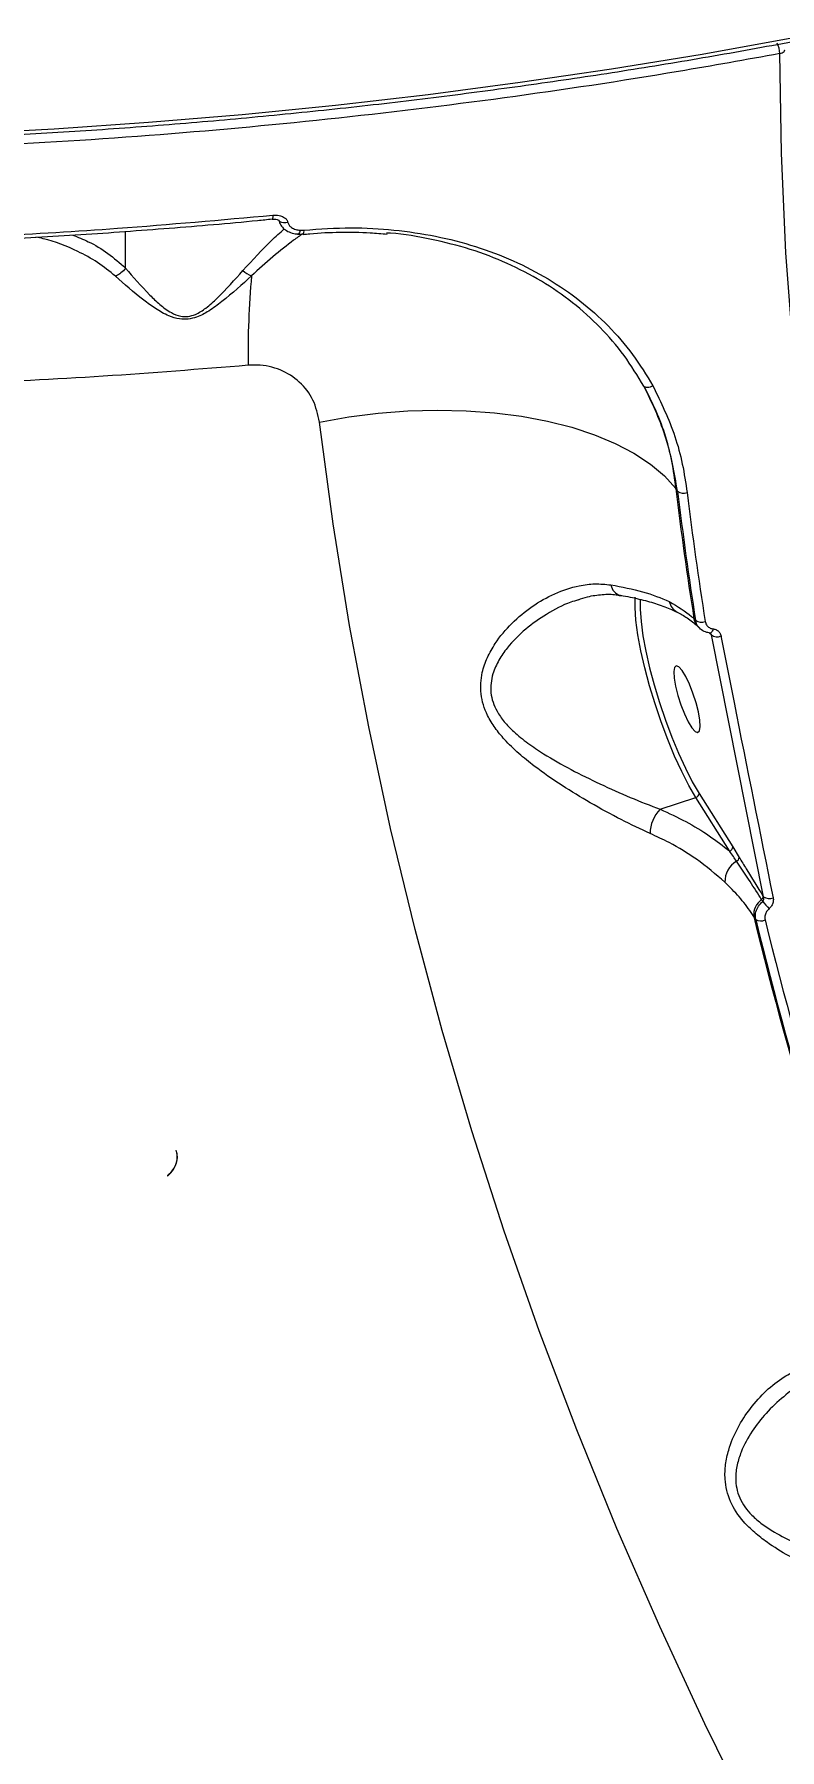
# Model space of a CAD drawing. Header units: millimetres. Extents: x -6523 to 7556, y -5559 to 6101.
# Drawn here: x 1524.2 to 1619.8, y -1665.7 to -1445.6 of the extents above; entities that cross this region are included whole.
import ezdxf

# ---------------------------------------------------------------- set-up
doc = ezdxf.new("R2010")
doc.units = ezdxf.units.MM
for name, color, linetype in [('DIKOM_ОБЪЕКТ', 7, 'Continuous'), ('DIKOM_РАЗМЕР_ЗОНА', 7, 'Continuous'), ('DIKOM_РАЗМЕР_ОБЪЕКТА', 7, 'Continuous')]:
    doc.layers.add(name, color=color, linetype=linetype)
doc.styles.add('style1', font='arial.ttf', dxfattribs={"width": 0.8})
doc.dimstyles.new('1-50', dxfattribs={"dimtxt": 300, "dimasz": 200, "dimexe": 100, "dimexo": 0, "dimgap": 100, "dimtad": 1, "dimtxsty": 'style1', "dimcen": 200, "dimclrd": 7, "dimclre": 7, "dimclrt": 7, "dimadec": 1, "dimazin": 2, "dimtfac": 1, "dimtmove": 0, "dimatfit": 2, "dimfxl": 0, "dimlwd": 25, "dimlwe": 18, "dimarcsym": 0})

# ---------------------------------------------------------------- blocks, each defined once
blk = doc.blocks.new('*D10')
at = {"layer": 'Defpoints', "color": 0, "transparency": 16777216}
for p in [(-1823.23, 4314.24), (3842.01, -3170.82), (6537.88, -3170.82)]:
    blk.add_point(p, dxfattribs=at)
at = {"layer": 'DIKOM_РАЗМЕР_ОБЪЕКТА', "color": 7, "lineweight": 18, "transparency": 16777216}
for p, q in [((-1823.23, 4314.24), (6637.88, 4314.24)), ((3842.01, -3170.82), (6637.88, -3170.82))]:
    blk.add_line(p, q, dxfattribs=at)
at = {"layer": 'DIKOM_РАЗМЕР_ОБЪЕКТА', "color": 7, "lineweight": 25, "transparency": 16777216}
blk.add_line((6537.88, 3914.24), (6537.88, -2770.82), dxfattribs=at)
at = {"layer": 'DIKOM_РАЗМЕР_ОБЪЕКТА', "color": 7, "transparency": 16777216}
for points in [[(6471.22, 3914.24), (6604.55, 3914.24), (6537.88, 4314.24)], [(6471.22, -2770.82), (6604.55, -2770.82), (6537.88, -3170.82)]]:
    blk.add_solid(points, dxfattribs=at)
at = {"layer": 'DIKOM_РАЗМЕР_ОБЪЕКТА', "color": 7, "transparency": 16777216, "insert": (6304.71, 207.11), "char_height": 300, "attachment_point": 5, "rotation": 90, "style": 'style1'}
blk.add_mtext('7500', dxfattribs=at)
blk = doc.blocks.new('*D11')
at = {"layer": 'Defpoints', "color": 0, "transparency": 16777216}
for p in [(-5022.71, -299.32), (4115.33, -1753.09), (4115.33, -4391.39)]:
    blk.add_point(p, dxfattribs=at)
at = {"layer": 'DIKOM_РАЗМЕР_ОБЪЕКТА', "color": 7, "lineweight": 18, "transparency": 16777216}
for p, q in [((-5022.71, -299.32), (-5022.71, -4491.39)), ((4115.33, -1753.09), (4115.33, -4491.39))]:
    blk.add_line(p, q, dxfattribs=at)
at = {"layer": 'DIKOM_РАЗМЕР_ОБЪЕКТА', "color": 7, "lineweight": 25, "transparency": 16777216}
blk.add_line((-4622.71, -4391.39), (3715.33, -4391.39), dxfattribs=at)
at = {"layer": 'DIKOM_РАЗМЕР_ОБЪЕКТА', "color": 7, "transparency": 16777216}
for points in [[(-4622.71, -4324.73), (-4622.71, -4458.06), (-5022.71, -4391.39)], [(3715.33, -4324.73), (3715.33, -4458.06), (4115.33, -4391.39)]]:
    blk.add_solid(points, dxfattribs=at)
at = {"layer": 'DIKOM_РАЗМЕР_ОБЪЕКТА', "color": 7, "transparency": 16777216, "insert": (-175.12, -4158.22), "char_height": 300, "attachment_point": 5, "style": 'style1'}
blk.add_mtext('9150', dxfattribs=at)
blk = doc.blocks.new('*D12')
at = {"layer": 'Defpoints', "color": 0, "transparency": 16777216}
for p in [(-6522.71, -395.62), (6102.86, -1877.31), (6102.86, -5458.89)]:
    blk.add_point(p, dxfattribs=at)
at = {"layer": 'DIKOM_РАЗМЕР_ЗОНА', "color": 7, "lineweight": 18, "transparency": 16777216}
for p, q in [((-6522.71, -395.62), (-6522.71, -5558.89)), ((6102.86, -1877.31), (6102.86, -5558.89))]:
    blk.add_line(p, q, dxfattribs=at)
at = {"layer": 'DIKOM_РАЗМЕР_ЗОНА', "color": 7, "lineweight": 25, "transparency": 16777216}
blk.add_line((-6122.71, -5458.89), (5702.86, -5458.89), dxfattribs=at)
at = {"layer": 'DIKOM_РАЗМЕР_ЗОНА', "color": 7, "transparency": 16777216}
for points in [[(-6122.71, -5392.23), (-6122.71, -5525.56), (-6522.71, -5458.89)], [(5702.86, -5392.23), (5702.86, -5525.56), (6102.86, -5458.89)]]:
    blk.add_solid(points, dxfattribs=at)
at = {"layer": 'DIKOM_РАЗМЕР_ЗОНА', "color": 7, "transparency": 16777216, "insert": (78.38, -5225.72), "char_height": 300, "attachment_point": 5, "style": 'style1'}
blk.add_mtext('12600', dxfattribs=at)
blk = doc.blocks.new('*D13')
at = {"layer": 'Defpoints', "color": 0, "transparency": 16777216}
for p in [(-2358.18, 6101.03), (4341.71, -4605.15), (7455.88, -4605.15)]:
    blk.add_point(p, dxfattribs=at)
at = {"layer": 'DIKOM_РАЗМЕР_ЗОНА', "color": 7, "lineweight": 18, "transparency": 16777216}
for p, q in [((-2358.18, 6101.03), (7555.88, 6101.03)), ((4341.71, -4605.15), (7555.88, -4605.15))]:
    blk.add_line(p, q, dxfattribs=at)
at = {"layer": 'DIKOM_РАЗМЕР_ЗОНА', "color": 7, "lineweight": 25, "transparency": 16777216}
blk.add_line((7455.88, 5701.03), (7455.88, -4205.15), dxfattribs=at)
at = {"layer": 'DIKOM_РАЗМЕР_ЗОНА', "color": 7, "transparency": 16777216}
for points in [[(7389.22, 5701.03), (7522.55, 5701.03), (7455.88, 6101.03)], [(7389.22, -4205.15), (7522.55, -4205.15), (7455.88, -4605.15)]]:
    blk.add_solid(points, dxfattribs=at)
at = {"layer": 'DIKOM_РАЗМЕР_ЗОНА', "color": 7, "transparency": 16777216, "insert": (7222.71, 375.61), "char_height": 300, "attachment_point": 5, "rotation": 90, "style": 'style1'}
blk.add_mtext('10700', dxfattribs=at)

msp = doc.modelspace()

# ---------------------------------------------------------------- linework, layer by layer
at = {"layer": 'DIKOM_ОБЪЕКТ', "color": 7, "linetype": 'Continuous', "lineweight": 15}
for p, q in [((1535.923, -1475.608), (1535.923, -1470.882)), ((1558.303, -1470.738), (1558.806, -1470.73)), ((1606.724, -1504.214), (1606.497, -1503.897)), ((1608.831, -1520.581), (1609.041, -1520.783)), ((1609.425, -1521.682), (1609.605, -1521.855)), ((1610.958, -1522.563), (1610.803, -1522.413)), ((1611.072, -1522.674), (1610.958, -1522.563)), ((1617.764, -1556.277), (1611.072, -1522.674)), ((1604.507, -1545.035), (1609.082, -1543.523)), ((1613.387, -1550.385), (1609.082, -1543.523)), ((1609.497, -1542.992), (1613.801, -1549.853)), ((1613.801, -1549.853), (1614.635, -1551.208)), ((1617.718, -1556.203), (1617.764, -1556.277)), ((1616.751, -1559.167), (1616.501, -1558.778)), ((1541.298, -1592.007), (1541.313, -1592.098))]:
    msp.add_line(p, q, dxfattribs=at)
at = {"layer": 'DIKOM_ОБЪЕКТ', "color": 7, "linetype": 'Continuous', "lineweight": 15, "flags": 128}
for points in [[(1514.643, -1458.375), (1526.766, -1457.723), (1538.847, -1456.891), (1550.877, -1455.878), (1562.844, -1454.686), (1574.739, -1453.316), (1586.552, -1451.768), (1598.273, -1450.045), (1609.891, -1448.147), (1621.398, -1446.076), (1632.784, -1443.834)], [(1619.829, -1448.083), (1620.006, -1448.04), (1620.163, -1447.979), (1620.295, -1447.904), (1620.395, -1447.817), (1620.46, -1447.721), (1620.488, -1447.621), (1620.489, -1447.598)], [(1701.028, -1710.305), (1693.669, -1698.617), (1686.636, -1686.798), (1679.935, -1674.856), (1673.569, -1662.799), (1667.542, -1650.635), (1661.859, -1638.372), (1656.524, -1626.017), (1651.539, -1613.579), (1646.908, -1601.066), (1642.635, -1588.487), (1638.721, -1575.849), (1635.17, -1563.161), (1631.984, -1550.43), (1629.165, -1537.667), (1626.715, -1524.878), (1624.634, -1512.072), (1622.926, -1499.257), (1621.591, -1486.443), (1620.629, -1473.637), (1620.042, -1460.848), (1619.829, -1448.083)], [(1554.81, -1468.816), (1554.807, -1468.975), (1554.797, -1469.109), (1554.78, -1469.212), (1554.757, -1469.28), (1554.729, -1469.31), (1554.718, -1469.312)], [(1556.742, -1469.745), (1556.462, -1469.793), (1556.19, -1469.797), (1555.947, -1469.756), (1555.753, -1469.675), (1555.623, -1469.558), (1555.573, -1469.444)], [(1558.303, -1470.738), (1558.261, -1470.905), (1558.213, -1471.045), (1558.16, -1471.149), (1558.105, -1471.215), (1558.05, -1471.238), (1558.046, -1471.238)], [(1558.711, -1471.228), (1558.695, -1471.226), (1558.694, -1471.226)], [(1603.568, -1490.715), (1603.397, -1490.802), (1603.222, -1490.869), (1603.048, -1490.913), (1602.883, -1490.933), (1602.732, -1490.928), (1602.601, -1490.898), (1602.495, -1490.845), (1602.417, -1490.769)], [(1560.802, -1495.35), (1564.55, -1494.7), (1568.34, -1494.227), (1572.137, -1493.935), (1575.907, -1493.828), (1579.615, -1493.905), (1583.226, -1494.166), (1586.709, -1494.61), (1590.031, -1495.231), (1593.162, -1496.025), (1596.074, -1496.983), (1598.74, -1498.098), (1601.136, -1499.359), (1603.24, -1500.754), (1605.032, -1502.271), (1606.497, -1503.897)], [(1616.36, -1674.766), (1610.238, -1662.371), (1604.437, -1649.883), (1598.96, -1637.31), (1593.81, -1624.657), (1588.989, -1611.934), (1584.5, -1599.145), (1580.346, -1586.298), (1576.528, -1573.401), (1573.049, -1560.46), (1569.912, -1547.483), (1567.117, -1534.476), (1564.666, -1521.447), (1562.56, -1508.403), (1560.802, -1495.35)], [(1609.082, -1543.523), (1608.182, -1541.979), (1607.265, -1540.195), (1606.353, -1538.211), (1605.465, -1536.07), (1604.621, -1533.818), (1603.839, -1531.506), (1603.137, -1529.184), (1602.53, -1526.903), (1602.03, -1524.713), (1601.65, -1522.661), (1601.397, -1520.792), (1601.277, -1519.148), (1601.288, -1517.842)], [(1601.938, -1518.086), (1601.928, -1519.356), (1602.044, -1520.95), (1602.29, -1522.762), (1602.658, -1524.751), (1603.143, -1526.876), (1603.732, -1529.088), (1604.413, -1531.339), (1605.171, -1533.581), (1605.989, -1535.764), (1606.85, -1537.84), (1607.734, -1539.764), (1608.623, -1541.494), (1609.497, -1542.992)], [(1610.858, -1522.447), (1610.83, -1522.44), (1610.767, -1522.4)], [(1611.29, -1521.889), (1611.238, -1522.042), (1611.177, -1522.175), (1611.111, -1522.285), (1611.041, -1522.369), (1610.969, -1522.424), (1610.898, -1522.448), (1610.858, -1522.447)], [(1610.918, -1522.458), (1610.939, -1522.501), (1610.958, -1522.563)], [(1609.396, -1532.543), (1609.1, -1531.363), (1608.709, -1530.144), (1608.254, -1528.986), (1607.774, -1527.982), (1607.306, -1527.214), (1606.888, -1526.744), (1606.555, -1526.61), (1606.333, -1526.823), (1606.241, -1527.365), (1606.285, -1528.193), (1606.463, -1529.24), (1606.759, -1530.42), (1607.15, -1531.639), (1607.605, -1532.797), (1608.085, -1533.801), (1608.553, -1534.569), (1608.971, -1535.039), (1609.304, -1535.173), (1609.526, -1534.96), (1609.618, -1534.418), (1609.574, -1533.59), (1609.396, -1532.543)]]:
    msp.add_lwpolyline(points, dxfattribs=at)
at = {"layer": 'DIKOM_ОБЪЕКТ', "color": 7, "linetype": 'Continuous', "lineweight": 15}
for centre, radius, start, end in [((1617.125, -1448.055), 2.704, 359.40086, 29.0357), ((1558.159, -1470.865), 0.661, 326.70739, 11.82485), ((1553.378, -1473.206), 3.629, 228.4482, 248.97015), ((1663.746, -1486.549), 112.113, 174.90566, 180.7794), ((2069.529, -1447.631), 466.438, 186.92838, 188.99789), ((1607.519, -1503.174), 1.309, 232.60996, 289.66852), ((2068.544, -1448.089), 465.218, 186.92919, 188.9898), ((2068.568, -1448.427), 463.997, 186.92939, 188.9908), ((1599.81, -1515.985), 1.649, 189.08438, 255.64579), ((1607.573, -1518.01), 1.943, 191.24627, 243.01521), ((1610.879, -1520.187), 2.086, 190.89413, 225.79688), ((1609.799, -1519.735), 1.294, 234.1481, 291.44343), ((1611.799, -1521.642), 1.262, 234.82937, 293.45691), ((1608.942, -1542.987), 0.555, 284.65088, 359.44802), ((1607.524, -1548.115), 4.311, 134.41446, 180.36985), ((1613.246, -1549.848), 0.555, 284.66943, 359.44193), ((1614.099, -1551.198), 0.536, 291.00494, 358.8952), ((1615.918, -1554.366), 3.124, 121.38808, 180.54401), ((1618.902, -1558.588), 2.409, 125.23046, 184.53143), ((1617.232, -1556.223), 0.486, 305.20603, 2.34689), ((1629.568, -1547.309), 15.261, 218.70683, 223.35121), ((1618.469, -1555.185), 1.299, 237.13685, 293.55387), ((2100.073, -1440.745), 497.769, 193.71685, 200.69438), ((1617.421, -1558.101), 1.259, 237.82159, 295.56691), ((2100.047, -1441.06), 497.519, 193.73264, 200.67869), ((2100.165, -1441.399), 496.39, 193.73257, 200.67885)]:
    msp.add_arc(centre, radius, start, end, dxfattribs=at)
for points, knots in [([(1619.829, -1448.083), (1615.507, -1448.863), (1603.865, -1450.963), (1584.559, -1453.863), (1561.895, -1456.614), (1538.744, -1458.728), (1515.174, -1460.18), (1491.256, -1460.947), (1467.518, -1461.012), (1444.037, -1460.391), (1420.883, -1459.116), (1397.678, -1457.165), (1374.503, -1454.517), (1351.441, -1451.163), (1328.999, -1447.177), (1307.241, -1442.589), (1286.212, -1437.438), (1265.568, -1431.641), (1245.402, -1425.192), (1225.796, -1418.095), (1207.181, -1410.508), (1189.598, -1402.469), (1173.064, -1394.023), (1157.31, -1385.034), (1142.426, -1375.51), (1128.486, -1365.471), (1115.796, -1355.138), (1104.37, -1344.554), (1094.2, -1333.766), (1085.099, -1322.599), (1077.219, -1311.069), (1071.203, -1300.704), (1068.401, -1294.163), (1067.321, -1291.641)], [0, 0, 0, 0, 0.0192582, 0.0518831, 0.0845332, 0.117158, 0.1507303, 0.1843303, 0.2179029, 0.2505276, 0.2831773, 0.3158024, 0.3493748, 0.3829745, 0.4165472, 0.449172, 0.4818217, 0.5144468, 0.5480193, 0.5816191, 0.6151914, 0.6478161, 0.6804664, 0.7130911, 0.7466635, 0.7802634, 0.8138358, 0.8464606, 0.8791105, 0.9117353, 0.9453077, 0.9789074, 1, 1, 1, 1]), ([(1478.123, -1459.724), (1480.144, -1459.717), (1486.003, -1459.696), (1495.698, -1459.538), (1507.197, -1459.196), (1518.673, -1458.689), (1530.118, -1458.021), (1541.523, -1457.191), (1552.88, -1456.2), (1564.18, -1455.049), (1575.414, -1453.738), (1586.575, -1452.269), (1597.653, -1450.643), (1608.641, -1448.861), (1619.531, -1446.924), (1630.313, -1444.833), (1640.98, -1442.592), (1651.524, -1440.199), (1661.937, -1437.659), (1672.212, -1434.972), (1682.339, -1432.141), (1692.313, -1429.167), (1702.125, -1426.054), (1711.768, -1422.802), (1721.235, -1419.416), (1730.518, -1415.896), (1739.612, -1412.246), (1748.508, -1408.469), (1757.2, -1404.566), (1765.682, -1400.542), (1773.947, -1396.399), (1781.989, -1392.14), (1789.802, -1387.769), (1797.38, -1383.288), (1804.717, -1378.701), (1811.809, -1374.012), (1818.648, -1369.223), (1825.231, -1364.338), (1831.552, -1359.361), (1837.606, -1354.296), (1843.389, -1349.147), (1848.896, -1343.917), (1854.124, -1338.61), (1859.067, -1333.231), (1863.723, -1327.782), (1868.087, -1322.27), (1872.157, -1316.697), (1875.927, -1311.068), (1879.402, -1305.388), (1882.555, -1299.658), (1884.893, -1295.039), (1886.07, -1292.319), (1886.409, -1291.536)], [0, 0, 0, 0, 0.0107552, 0.0311878, 0.0516215, 0.0720552, 0.0924884, 0.1129222, 0.1333561, 0.15379, 0.1742241, 0.1946587, 0.215093, 0.2355279, 0.2559631, 0.2763984, 0.2968343, 0.3172703, 0.3377071, 0.358144, 0.3785814, 0.3990192, 0.4194577, 0.4398966, 0.4603357, 0.4807758, 0.5012164, 0.5216576, 0.5420996, 0.5625417, 0.5829848, 0.6034285, 0.6238725, 0.6443172, 0.664762, 0.6852075, 0.705653, 0.7260988, 0.7465444, 0.7669897, 0.7874344, 0.8078782, 0.8283208, 0.8487617, 0.8692001, 0.8896363, 0.9100693, 0.9304984, 0.9509232, 0.9713434, 0.9917579, 1, 1, 1, 1]), ([(1551.643, -1488.074), (1545.459, -1488.574), (1533.082, -1489.574), (1514.339, -1490.489), (1495.527, -1490.975), (1476.423, -1490.985), (1457.069, -1490.504), (1437.508, -1489.509), (1418.056, -1488.012), (1398.211, -1485.957), (1378.042, -1483.29), (1357.631, -1479.972), (1337.399, -1476.045), (1317.428, -1471.498), (1297.795, -1466.33), (1278.955, -1460.66), (1260.953, -1454.522), (1243.816, -1447.958), (1227.241, -1440.852), (1211.313, -1433.206), (1196.108, -1425.032), (1181.961, -1416.521), (1168.936, -1407.698), (1157.748, -1399.305), (1151.335, -1393.684), (1148.518, -1391.215)], [0, 0, 0, 0, 0.0398965, 0.0798412, 0.1197855, 0.1596822, 0.2012148, 0.2428019, 0.2843884, 0.3259212, 0.3710795, 0.4162723, 0.4614304, 0.5079075, 0.5544226, 0.6008996, 0.645908, 0.6909519, 0.7359602, 0.7822822, 0.8286423, 0.8749638, 0.9198659, 0.9648023, 1, 1, 1, 1]), ([(1493.035, -1472.853), (1493.935, -1472.841), (1498.685, -1472.773), (1507.266, -1472.489), (1518.751, -1471.995), (1530.174, -1471.329), (1541.538, -1470.491), (1549.719, -1469.811), (1554.096, -1469.362), (1554.717, -1469.298)], [0, 0, 0, 0, 0.0434548, 0.2294765, 0.4150585, 0.5999942, 0.7844999, 0.9694035, 1, 1, 1, 1]), ([(1493.055, -1472.382), (1493.721, -1472.369), (1497.052, -1472.301), (1505.713, -1472.068), (1519.015, -1471.512), (1536.302, -1470.472), (1548.187, -1469.409), (1554.81, -1468.816)], [0, 0, 0, 0, 0.0321575, 0.1607925, 0.4182845, 0.6757731, 1, 1, 1, 1]), ([(1554.72, -1469.329), (1554.828, -1469.316), (1555.061, -1469.29), (1555.342, -1469.352), (1555.519, -1469.428), (1555.586, -1469.485), (1555.585, -1469.483), (1555.584, -1469.482)], [0, 0, 0, 0, 0.2676485, 0.5808198, 0.7754598, 0.9137677, 1, 1, 1, 1]), ([(1554.81, -1468.816), (1554.88, -1468.811), (1555.215, -1468.786), (1555.754, -1468.848), (1556.283, -1469.085), (1556.618, -1469.388), (1556.701, -1469.626), (1556.742, -1469.745)], [0, 0, 0, 0, 0.0843157, 0.4026432, 0.6518303, 0.8255233, 1, 1, 1, 1]), ([(1555.574, -1469.443), (1555.575, -1469.447), (1555.589, -1469.68), (1555.813, -1470.106), (1556.269, -1470.631), (1556.919, -1471.004), (1557.53, -1471.209), (1557.93, -1471.21), (1558.047, -1471.211)], [0, 0, 0, 0, 0.0033124, 0.2132073, 0.4209454, 0.6437495, 0.8957899, 1, 1, 1, 1]), ([(1556.742, -1469.745), (1556.786, -1469.869), (1556.872, -1470.116), (1557.225, -1470.434), (1557.709, -1470.663), (1558.115, -1470.714), (1558.303, -1470.738)], [0, 0, 0, 0, 0.2096793, 0.4181608, 0.7298501, 1, 1, 1, 1]), ([(1534.628, -1476.648), (1533.876, -1476.031), (1532.374, -1474.798), (1529.283, -1473.168), (1526.639, -1472.071), (1524.744, -1471.696), (1524.431, -1471.634)], [0, 0, 0, 0, 0.2549678, 0.510082, 0.9188864, 1, 1, 1, 1]), ([(1529.144, -1471.36), (1529.817, -1471.629), (1531.4, -1472.263), (1533.696, -1473.65), (1535.178, -1474.953), (1535.923, -1475.608)], [0, 0, 0, 0, 0.268991, 0.6328297, 1, 1, 1, 1]), ([(1550.971, -1475.922), (1552.216, -1474.564), (1554.067, -1472.545), (1555.726, -1471.063), (1556.27, -1470.577)], [0, 0, 0, 0, 0.6725096, 1, 1, 1, 1]), ([(1558.681, -1471.169), (1558.283, -1471.449), (1557.078, -1472.298), (1554.838, -1474.095), (1552.996, -1475.761), (1552.076, -1476.594)], [0, 0, 0, 0, 0.1978001, 0.5994687, 1, 1, 1, 1]), ([(1557.878, -1471.223), (1558.029, -1471.239), (1558.305, -1471.269), (1558.582, -1471.218), (1558.708, -1471.196)], [0, 0, 0, 0, 0.5484087, 1, 1, 1, 1]), ([(1558.701, -1471.289), (1558.985, -1471.256), (1560.569, -1471.069), (1563.447, -1470.982), (1566.771, -1470.99), (1568.763, -1471.179), (1569.491, -1471.248)], [0, 0, 0, 0, 0.0780393, 0.4348155, 0.7934229, 1, 1, 1, 1]), ([(1558.806, -1470.73), (1560.83, -1470.59), (1564.723, -1470.322), (1570.382, -1470.643), (1575.729, -1471.435), (1580.856, -1472.75), (1585.689, -1474.586), (1590.18, -1476.915), (1594.274, -1479.709), (1597.894, -1482.968), (1601.067, -1486.61), (1602.735, -1489.348), (1603.568, -1490.715)], [0, 0, 0, 0, 0.1070819, 0.205972, 0.3051851, 0.4040783, 0.5033358, 0.6029182, 0.7021792, 0.8013486, 0.9008323, 1, 1, 1, 1]), ([(1602.417, -1490.769), (1601.603, -1489.428), (1599.971, -1486.742), (1596.866, -1483.166), (1593.325, -1479.966), (1589.319, -1477.219), (1584.925, -1474.935), (1580.199, -1473.118), (1575.172, -1471.869), (1571.548, -1471.208), (1569.579, -1471.114), (1569.41, -1471.106)], [0, 0, 0, 0, 0.1235477, 0.247487, 0.3710315, 0.4945677, 0.618497, 0.7420268, 0.8649951, 0.9883615, 1, 1, 1, 1]), ([(1535.92, -1475.62), (1535.733, -1475.833), (1535.39, -1476.226), (1534.91, -1476.522), (1534.666, -1476.631), (1534.628, -1476.648)], [0, 0, 0, 0, 0.499507, 0.9205792, 1, 1, 1, 1]), ([(1552.076, -1476.594), (1550.855, -1477.709), (1549.167, -1479.252), (1546.741, -1481.068), (1545.266, -1481.864), (1543.946, -1482.197), (1542.687, -1482.166), (1541.235, -1481.697), (1539.732, -1480.817), (1537.337, -1479.057), (1535.776, -1477.669), (1534.628, -1476.648)], [0, 0, 0, 0, 0.2311209, 0.3196835, 0.3914196, 0.4367137, 0.4822463, 0.5456899, 0.6388349, 0.7342133, 1, 1, 1, 1]), ([(1535.923, -1475.608), (1535.923, -1475.609), (1535.923, -1475.612), (1535.922, -1475.617), (1535.92, -1475.619), (1535.92, -1475.62)], [0, 0, 0, 0, 0.3927724, 0.7806162, 1, 1, 1, 1]), ([(1535.92, -1475.62), (1535.921, -1475.621), (1536.884, -1476.722), (1538.237, -1478.299), (1540.263, -1480.275), (1541.557, -1481.239), (1542.823, -1481.796), (1543.939, -1481.858), (1545.106, -1481.51), (1546.377, -1480.666), (1548.48, -1478.74), (1549.921, -1477.11), (1550.971, -1475.922)], [0, 0, 0, 0, 0.0003168, 0.2742229, 0.3691427, 0.463546, 0.5235462, 0.5648662, 0.6061838, 0.674724, 0.7630188, 1, 1, 1, 1]), ([(1560.802, -1495.35), (1560.586, -1494.381), (1560.159, -1492.466), (1558.349, -1490.129), (1555.871, -1488.535), (1553.466, -1487.985), (1552.039, -1488.055), (1551.643, -1488.074)], [0, 0, 0, 0, 0.2385198, 0.4713375, 0.696796, 0.9159932, 1, 1, 1, 1]), ([(1602.417, -1490.769), (1603.388, -1492.798), (1604.859, -1495.871), (1606.013, -1500.361), (1606.336, -1502.718), (1606.497, -1503.897)], [0, 0, 0, 0, 0.4927815, 0.7463923, 1, 1, 1, 1]), ([(1606.724, -1504.214), (1606.316, -1501.879), (1605.698, -1498.343), (1604.044, -1493.928), (1602.959, -1491.822), (1602.417, -1490.769)], [0, 0, 0, 0, 0.4928111, 0.7464036, 1, 1, 1, 1]), ([(1603.568, -1490.715), (1604.594, -1492.829), (1606.148, -1496.033), (1607.404, -1500.716), (1607.775, -1503.176), (1607.96, -1504.407)], [0, 0, 0, 0, 0.4927657, 0.7463807, 1, 1, 1, 1]), ([(1603.213, -1548.142), (1601.992, -1547.573), (1599.503, -1546.412), (1595.643, -1544.294), (1591.867, -1542.006), (1588.784, -1539.877), (1586.326, -1537.88), (1584.633, -1536.245), (1583.289, -1534.608), (1582.112, -1532.69), (1581.35, -1530.242), (1581.535, -1527.685), (1582.29, -1525.536), (1583.521, -1523.359), (1585.437, -1521.084), (1588.05, -1518.925), (1590.973, -1517.262), (1593.713, -1516.366), (1596.144, -1516.044), (1597.499, -1516.178), (1598.181, -1516.246)], [0, 0, 0, 0, 0.074112, 0.1510346, 0.2205963, 0.2917265, 0.334333, 0.377544, 0.4100555, 0.443258, 0.4962502, 0.5490831, 0.5885349, 0.6289776, 0.6961135, 0.7650055, 0.835434, 0.9076285, 0.9534365, 1, 1, 1, 1]), ([(1598.181, -1516.246), (1599.592, -1516.508), (1602.446, -1517.04), (1604.585, -1517.936), (1605.667, -1518.389)], [0, 0, 0, 0, 0.49424616, 1, 1, 1, 1]), ([(1594.009, -1518.183), (1593.68, -1518.273), (1592.271, -1518.66), (1589.966, -1519.918), (1587.182, -1521.86), (1585.135, -1523.901), (1583.761, -1525.883), (1582.898, -1527.783), (1582.603, -1530.072), (1583.324, -1532.21), (1584.476, -1533.836), (1585.812, -1535.215), (1587.515, -1536.585), (1589.973, -1538.228), (1593.081, -1539.982), (1596.833, -1541.834), (1600.729, -1543.581), (1603.235, -1544.546), (1604.507, -1545.035)], [0, 0, 0, 0, 0.0262404, 0.1127015, 0.1920738, 0.2731081, 0.3178909, 0.3637079, 0.4214037, 0.478807, 0.5148905, 0.5520922, 0.6013746, 0.6515014, 0.7343738, 0.8189434, 0.9081546, 1, 1, 1, 1]), ([(1594.002, -1518.154), (1594.396, -1518.018), (1595.423, -1517.662), (1597.057, -1517.459), (1598.461, -1517.413), (1599.213, -1517.583), (1599.383, -1517.621)], [0, 0, 0, 0, 0.21632718, 0.56476041, 0.90163059, 1, 1, 1, 1]), ([(1599.401, -1517.586), (1599.512, -1517.604), (1600.457, -1517.753), (1602.091, -1518.11), (1604.165, -1518.699), (1605.686, -1519.256), (1606.424, -1519.628), (1606.66, -1519.747)], [0, 0, 0, 0, 0.03710157, 0.31568439, 0.5933463, 0.86979882, 1, 1, 1, 1]), ([(1605.667, -1518.389), (1606.713, -1519.01), (1607.898, -1519.714), (1608.732, -1520.49), (1608.831, -1520.581)], [0, 0, 0, 0, 0.8821494, 1, 1, 1, 1]), ([(1606.69, -1519.745), (1607.12, -1519.979), (1608.052, -1520.488), (1608.988, -1521.247), (1609.348, -1521.618), (1609.405, -1521.676)], [0, 0, 0, 0, 0.4189484, 0.9089582, 1, 1, 1, 1]), ([(1610.767, -1522.4), (1610.671, -1522.384), (1610.32, -1522.324), (1609.775, -1522.056), (1609.251, -1521.511), (1609.111, -1521.026), (1609.041, -1520.783)], [0, 0, 0, 0, 0.11061666, 0.40634797, 0.70353763, 1, 1, 1, 1]), ([(1610.272, -1520.939), (1610.311, -1521.082), (1610.389, -1521.367), (1610.698, -1521.687), (1611.022, -1521.845), (1611.233, -1521.88), (1611.29, -1521.889)], [0, 0, 0, 0, 0.296918, 0.5941307, 0.8895439, 1, 1, 1, 1]), ([(1610.859, -1522.451), (1610.881, -1522.454), (1610.947, -1522.462), (1610.974, -1522.482), (1610.982, -1522.495), (1610.984, -1522.498)], [0, 0, 0, 0, 0.2913969, 0.8426438, 1, 1, 1, 1]), ([(1611.072, -1522.674), (1611.064, -1522.63), (1611.051, -1522.563), (1610.999, -1522.517), (1610.98, -1522.501)], [0, 0, 0, 0, 0.6502635, 1, 1, 1, 1]), ([(1611.29, -1521.889), (1611.333, -1521.896), (1611.53, -1521.927), (1611.848, -1522.068), (1612.169, -1522.377), (1612.257, -1522.659), (1612.301, -1522.8)], [0, 0, 0, 0, 0.085671, 0.3893498, 0.6948095, 1, 1, 1, 1]), ([(1612.301, -1522.8), (1612.412, -1523.369), (1612.967, -1526.215), (1615.148, -1537.347), (1617.301, -1548.014), (1618.988, -1556.376)], [0, 0, 0, 0, 0.0512249, 0.2561277, 1, 1, 1, 1]), ([(1896.514, -1532.898), (1894.405, -1535.661), (1888.721, -1543.105), (1878.689, -1555.396), (1866.235, -1569.765), (1852.788, -1584.381), (1838.372, -1599.197), (1823.009, -1614.169), (1807.038, -1628.965), (1790.529, -1643.538), (1773.561, -1657.849), (1755.857, -1672.131), (1737.448, -1686.33), (1718.383, -1700.395), (1699.08, -1714.017), (1679.612, -1727.159), (1660.054, -1739.795), (1640.085, -1752.133), (1619.76, -1764.114), (1599.141, -1775.688), (1578.683, -1786.601), (1558.452, -1796.828), (1538.508, -1806.366), (1518.526, -1815.369), (1498.576, -1823.781), (1478.728, -1831.559), (1459.421, -1838.531), (1440.707, -1844.692), (1422.627, -1850.056), (1404.885, -1854.709), (1387.558, -1858.604), (1370.72, -1861.708), (1355.418, -1863.859), (1341.577, -1865.189), (1329.099, -1865.834), (1317.183, -1865.868), (1305.871, -1865.283), (1295.282, -1864.088), (1285.464, -1862.291), (1277.316, -1860.2), (1272.608, -1858.55), (1270.691, -1857.879)], [0, 0, 0, 0, 0.01565226, 0.04216821, 0.06870456, 0.09522035, 0.1225065, 0.14981457, 0.17710085, 0.20361671, 0.23015307, 0.25666881, 0.28395493, 0.31126326, 0.33854925, 0.36506512, 0.39160119, 0.41811705, 0.44540335, 0.47271155, 0.49999758, 0.52651341, 0.55304974, 0.57956567, 0.60685169, 0.6341598, 0.66144598, 0.68796179, 0.71449806, 0.74101385, 0.76829978, 0.79560821, 0.82289417, 0.84597237, 0.86907736, 0.89218249, 0.91550648, 0.9388305, 0.96156391, 0.98434868, 1, 1, 1, 1]), ([(1604.507, -1545.035), (1605.617, -1545.548), (1607.848, -1546.579), (1610.821, -1548.377), (1612.544, -1549.725), (1613.387, -1550.385)], [0, 0, 0, 0, 0.3357575, 0.6747568, 1, 1, 1, 1]), ([(1612.794, -1554.395), (1611.628, -1553.384), (1609.494, -1551.532), (1606.146, -1549.518), (1604.03, -1548.526), (1603.213, -1548.142)], [0, 0, 0, 0, 0.42511391, 0.77807781, 1, 1, 1, 1]), ([(1614.291, -1551.699), (1614.159, -1551.503), (1613.859, -1551.058), (1613.556, -1550.626), (1613.387, -1550.385)], [0, 0, 0, 0, 0.4402872, 1, 1, 1, 1]), ([(1614.635, -1551.208), (1614.935, -1551.702), (1615.967, -1553.397), (1616.992, -1555.039), (1617.718, -1556.203)], [0, 0, 0, 0, 0.2911799, 1, 1, 1, 1]), ([(1617.513, -1556.62), (1617.391, -1556.427), (1616.782, -1555.464), (1615.725, -1553.834), (1614.746, -1552.377), (1614.291, -1551.699)], [0, 0, 0, 0, 0.1179054, 0.5894699, 1, 1, 1, 1]), ([(1616.501, -1558.778), (1616.39, -1558.606), (1615.824, -1557.735), (1614.676, -1556.261), (1613.423, -1555.019), (1612.794, -1554.395)], [0, 0, 0, 0, 0.1089087, 0.5528098, 1, 1, 1, 1]), ([(1616.751, -1559.167), (1616.736, -1559.082), (1616.681, -1558.765), (1616.75, -1558.177), (1617.071, -1557.443), (1617.463, -1557.05), (1617.659, -1556.852)], [0, 0, 0, 0, 0.1091883, 0.4079111, 0.7030911, 1, 1, 1, 1]), ([(1617.659, -1556.852), (1617.635, -1556.815), (1617.586, -1556.737), (1617.538, -1556.66), (1617.513, -1556.62)], [0, 0, 0, 0, 0.4878741, 1, 1, 1, 1]), ([(1617.659, -1556.852), (1617.694, -1556.805), (1617.766, -1556.707), (1617.802, -1556.519), (1617.791, -1556.373), (1617.769, -1556.293), (1617.764, -1556.277)], [0, 0, 0, 0, 0.2866114, 0.5896876, 0.9138829, 1, 1, 1, 1]), ([(1618.471, -1557.785), (1618.355, -1557.907), (1618.123, -1558.151), (1617.942, -1558.61), (1617.913, -1558.981), (1617.953, -1559.183), (1617.964, -1559.237)], [0, 0, 0, 0, 0.2953972, 0.5903066, 0.8900766, 1, 1, 1, 1]), ([(1618.988, -1556.376), (1618.995, -1556.415), (1619.028, -1556.603), (1619, -1556.958), (1618.819, -1557.419), (1618.587, -1557.663), (1618.471, -1557.785)], [0, 0, 0, 0, 0.0809928, 0.3908593, 0.6950978, 1, 1, 1, 1]), ([(1541.313, -1592.098), (1541.592, -1591.822), (1542.149, -1591.27), (1542.552, -1590.204), (1542.577, -1589.347), (1542.453, -1588.886), (1542.422, -1588.77)], [0, 0, 0, 0, 0.2998698, 0.5998439, 0.8997315, 1, 1, 1, 1]), ([(1542.447, -1589.045), (1542.489, -1589.278), (1542.593, -1589.866), (1542.293, -1590.829), (1541.789, -1591.577), (1541.396, -1591.921), (1541.298, -1592.007)], [0, 0, 0, 0, 0.2197818, 0.5538405, 0.8879965, 1, 1, 1, 1]), ([(1638.868, -1647.637), (1637.754, -1647.358), (1635.481, -1646.787), (1632.781, -1645.887), (1630.159, -1644.949), (1627.615, -1643.979), (1624.163, -1642.476), (1620.979, -1640.857), (1618.522, -1639.346), (1616.588, -1637.848), (1614.871, -1636.172), (1613.346, -1633.874), (1612.749, -1631.292), (1612.841, -1629.071), (1613.332, -1626.833), (1614.385, -1624.358), (1616.048, -1621.799), (1618.07, -1619.563), (1620.194, -1617.915), (1622.296, -1616.79), (1623.639, -1616.46), (1624.317, -1616.294)], [0, 0, 0, 0, 0.0713184, 0.1455321, 0.1511418, 0.2166812, 0.2835489, 0.3372069, 0.3918185, 0.4251654, 0.4591148, 0.5134569, 0.5679402, 0.6040732, 0.6411264, 0.702245, 0.7649107, 0.830237, 0.8968695, 0.9479879, 1, 1, 1, 1]), ([(1623.402, -1618.41), (1623.186, -1618.51), (1622.119, -1619.005), (1620.298, -1620.355), (1618.109, -1622.403), (1616.236, -1624.796), (1614.995, -1627.048), (1614.328, -1629.117), (1614.074, -1631.102), (1614.517, -1633.429), (1615.947, -1635.401), (1617.584, -1636.781), (1619.46, -1637.996), (1621.879, -1639.194), (1624.997, -1640.435), (1628.424, -1641.576), (1632.188, -1642.651), (1636.054, -1643.613), (1638.428, -1644.043), (1639.635, -1644.261)], [0, 0, 0, 0, 0.01860271, 0.0920902, 0.16689215, 0.23433508, 0.30314115, 0.34132212, 0.38044725, 0.43603709, 0.49155024, 0.5266564, 0.56265429, 0.62148058, 0.68150793, 0.75515854, 0.830086, 0.91363769, 1, 1, 1, 1]), ([(1869.65, -1619.993), (1866.017, -1623.844), (1858.745, -1631.551), (1847.107, -1643.176), (1834.972, -1654.811), (1822.144, -1666.589), (1808.633, -1678.483), (1794.447, -1690.465), (1779.81, -1702.339), (1764.326, -1714.409), (1747.985, -1726.63), (1730.803, -1738.946), (1713.107, -1751.101), (1694.939, -1763.043), (1676.352, -1774.723), (1657.776, -1785.869), (1639.277, -1796.457), (1620.916, -1806.474), (1602.371, -1816.096), (1583.699, -1825.268), (1564.964, -1833.949), (1546.595, -1841.938), (1528.645, -1849.226), (1511.16, -1855.818), (1493.837, -1861.827), (1476.747, -1867.205), (1459.955, -1871.918), (1444.893, -1875.603), (1431.483, -1878.421), (1419.584, -1880.544), (1408.048, -1882.208), (1396.92, -1883.404), (1386.246, -1884.13), (1376.031, -1884.377), (1366.236, -1884.182), (1360.12, -1883.649), (1357.062, -1883.382)], [0, 0, 0, 0, 0.0277653, 0.0555639, 0.0833623, 0.1111276, 0.1400314, 0.1689729, 0.1979142, 0.226818, 0.2582448, 0.2896958, 0.3211226, 0.3534673, 0.3858386, 0.4181832, 0.4495061, 0.4808532, 0.5121759, 0.5444125, 0.5766757, 0.6089125, 0.6401611, 0.6714336, 0.7026822, 0.734841, 0.7670266, 0.7991857, 0.8241463, 0.8491072, 0.8742669, 0.8994269, 0.9244694, 0.9495121, 0.9747561, 1, 1, 1, 1])]:
    msp.add_open_spline(points, degree=3, knots=knots, dxfattribs=at)

# ---------------------------------------------------------------- dimensions: what is measured, and where the dimension line sits
at = {"layer": 'DIKOM_РАЗМЕР_ЗОНА'}
dim = msp.add_linear_dim(base=(7455.882, -4605.145), p1=(-2358.182, 6101.03), p2=(4341.706, -4605.145), angle=90, text='10700', dimstyle='1-50', override={"dimasz": 400, "dimgap": 80}, dxfattribs=at)
dim.commit()
dim.dimension.update_dxf_attribs({"geometry": '*D13', "text_midpoint": (7455.882, 375.606), "dimtype": 160})
dim = msp.add_linear_dim(base=(6102.859, -5458.894), p1=(-6522.706, -395.616), p2=(6102.859, -1877.311), text='12600', dimstyle='1-50', override={"dimasz": 400, "dimgap": 80}, dxfattribs=at)
dim.commit()
dim.dimension.update_dxf_attribs({"geometry": '*D12', "text_midpoint": (78.382, -5458.894), "dimtype": 160})
at = {"layer": 'DIKOM_РАЗМЕР_ОБЪЕКТА'}
dim = msp.add_linear_dim(base=(6537.882, -3170.823), p1=(-1823.231, 4314.242), p2=(3842.008, -3170.823), angle=90, text='7500', dimstyle='1-50', override={"dimasz": 400, "dimgap": 80}, dxfattribs=at)
dim.commit()
dim.dimension.update_dxf_attribs({"geometry": '*D10', "text_midpoint": (6537.882, 207.106), "dimtype": 160})
dim = msp.add_linear_dim(base=(4115.332, -4391.394), p1=(-5022.706, -299.317), p2=(4115.332, -1753.089), text='9150', dimstyle='1-50', override={"dimasz": 400, "dimgap": 80}, dxfattribs=at)
dim.commit()
dim.dimension.update_dxf_attribs({"geometry": '*D11', "text_midpoint": (-175.118, -4391.394), "dimtype": 160})

doc.saveas('drawing.dxf')
